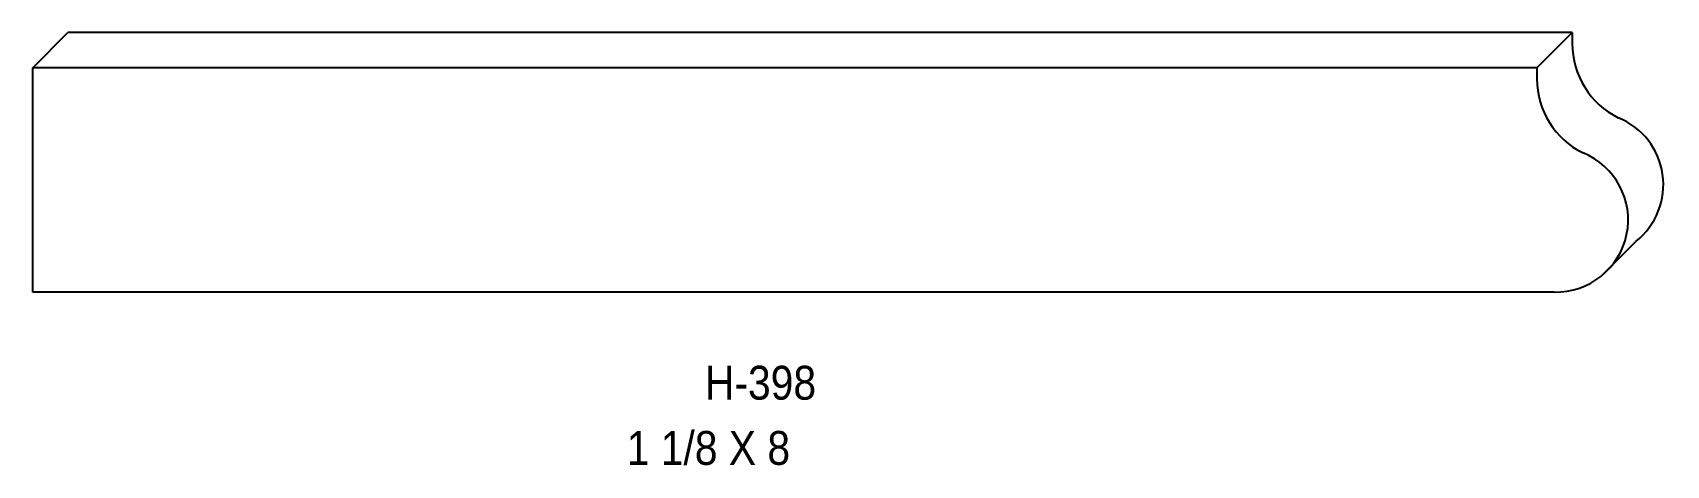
# Model space of a CAD drawing. Extents: x 38.69 to 46.88, y 165.86 to 168.03.
import ezdxf

# ---------------------------------------------------------------- set-up
doc = ezdxf.new("R2010")
doc.units = 0
doc.header["$LTSCALE"] = 5
doc.layers.add('PROFILE', color=7, linetype='CONTINUOUS')
doc.styles.add('TXT', font='TXT', dxfattribs={"height": 3.5})

msp = doc.modelspace()

# ---------------------------------------------------------------- linework, layer by layer
at = {"layer": 'PROFILE', "color": 1, "linetype": 'CONTINUOUS'}
for p, q in [((38.6873, 167.8492), (38.864, 168.0259)), ((46.405, 168.0259), (38.864, 168.0259)), ((46.2283, 167.8492), (46.405, 168.0259)), ((46.405, 168.0259), (46.405, 167.9709)), ((38.6873, 166.7244), (38.6873, 167.8492)), ((46.2283, 167.8492), (38.6873, 167.8492)), ((46.2283, 167.8492), (46.2283, 167.7942)), ((46.5488, 166.8033), (46.7255, 166.9801)), ((46.3152, 166.7244), (38.6873, 166.7244))]:
    msp.add_line(p, q, dxfattribs=at)
for centre, major_axis, start_param, end_param in [((46.8197, 167.9709), (0, 0.4147), 1.570796, -3.600472), ((46.6429, 167.7942), (0, 0.4147), 1.570796, -3.600472), ((46.4997, 167.2634), (0, 0.3623), -2.468582, -0.385672), ((46.323, 167.0867), (0, 0.3623), -3.162886, -0.385672)]:
    msp.add_ellipse(centre, major_axis=major_axis, ratio=1, start_param=start_param, end_param=end_param, dxfattribs=at)

# ---------------------------------------------------------------- texts
at = {"layer": 'PROFILE', "color": 1, "linetype": 'CONTINUOUS', "style": 'TXT', "width": 0.9}
for s, p in [('H-398', (42.0574, 166.1848)), ('1 1/8 X 8', (41.6653, 165.8577))]:
    msp.add_text(s, height=0.16996, dxfattribs=at).set_placement(p)

doc.saveas('drawing.dxf')
